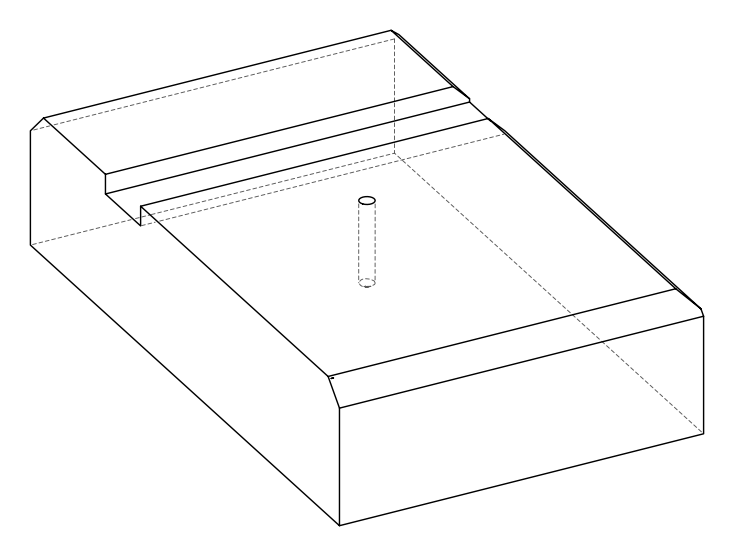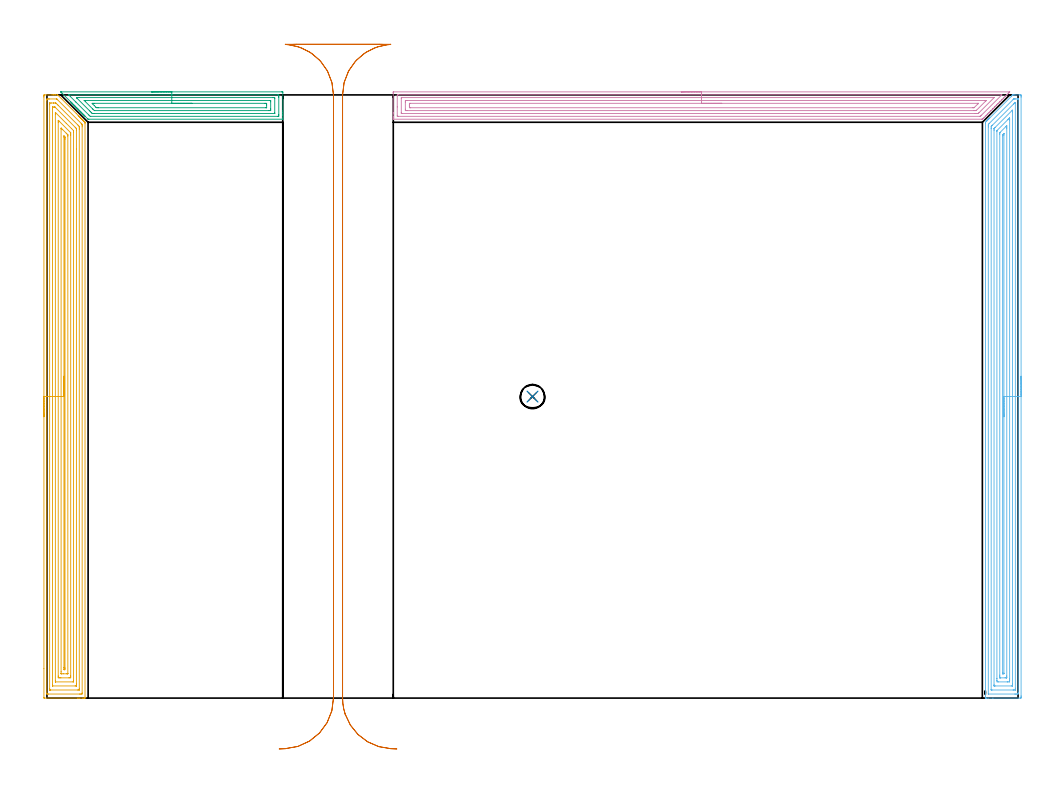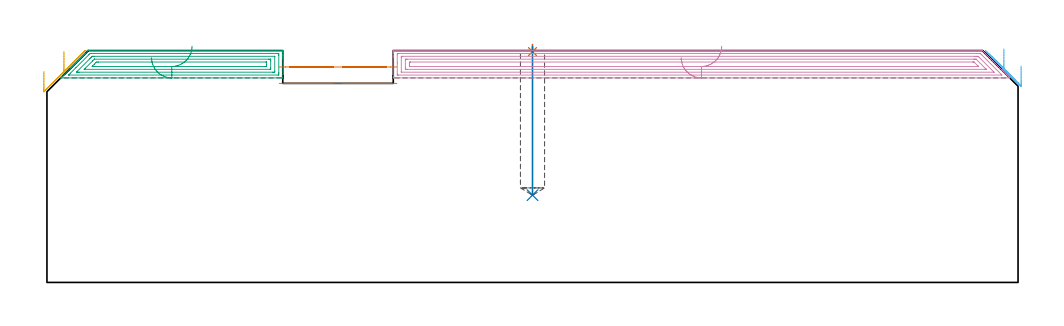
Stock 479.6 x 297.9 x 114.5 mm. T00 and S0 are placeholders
(PLAN: 7 operations, 3 tool changes, 56 min)
(1 SPOT_DRILL | STEP1POCKET | NXT0321_9005460120000 | 0.03 min | 1 mm3)
(2 DRILL_BLIND_HOLE_INTO_CENTER | STEP1POCKET | UGT0301_229 | 0.3 min | 7643 mm3)
(3 AREA_MILL | FG_CHAMFER_SURFACE | UGT0205_001 | 4.41 min | 11088 mm3)
(4 AREA_MILL_1 | FG_CHAMFER_SURFACE_1 | UGT0205_001 | 12.21 min | 28697 mm3)
(5 AREA_MILL_2 | FG_CHAMFER_SURFACE_2 | UGT0205_001 | 19 min | 60102 mm3)
(6 AREA_MILL_3 | FG_CHAMFER_SURFACE_3 | UGT0205_001 | 16.61 min | 44989 mm3)
(7 MILL_RECTANGULAR_SLOT | SLOT_RECTANGULAR | UGT0201_020 | Follow Part, ap 12.5, ae 75% | 3.42 min | 261792 mm3)
(TOOL NXT0321_9005460120000 | NC Spot Drill, 142deg, 12mm, Carbide, Uncoated | D12 PA142 FL30 Z2)
(TOOL UGT0301_229 | Twist Drill 11.9 mm | D11.9 PA118 FL100 Z2)
(TOOL UGT0205_001 | Chamfer Mill 20 x 3 x 45 deg. | D20 FL50 Z2)
(TOOL UGT0201_020 | End mill 50 mm | D50 FL50 Z4)
(OP 1 SPOT_DRILL)
G17 G21 G94 G90
T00 M6
G54
G17 G0 G90 X239.8 Y148.9 S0 M3
G43 Z124.5 H0
G94 G81 G98 Z113.988 F250. R117.5
G80
M5
M2
(OP 2 DRILL_BLIND_HOLE_INTO_CENTER)
G17 G21 G94 G90
T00 M6
G54
G17 G0 G90 X239.8 Y148.9 S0 M3
G43 Z124.5 H0
G94 G81 G98 Z43.1 F250. R116.5
G80
M5
M2
(OP 3 AREA_MILL)
G17 G21 G94 G90
T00 M6
G54
G17 G0 G90 X51.65 Y299.4 S1061 M3
G43 Z124.5 H0
Z111.
G94 G1 X51.688 Z110.128 F250.
X51.802 Z109.264
X51.991 Z108.412
X52.253 Z107.58
X52.587 Z106.774
X52.99 Z106.
X53.458 Z105.264
X53.99 Z104.572
X54.579 Z103.929
X55.222 Z103.34
X55.914 Z102.809
X56.65 Z102.34
X57.424 Z101.937
X58.23 Z101.603
X59.062 Z101.341
X59.913 Z101.152
X60.778 Z101.038
X61.65 Z101.
X115.931
X116.286 Y299.396 Z101.002
X116.49 Y299.391 Z101.005
X116.5 Y299.183 Z101.214
Y289.987 Z110.407
Y289.347 Z111.05
Y289.1 Z111.297
Y288.46 Z111.937
Y288.212 Z112.184
Y287.717 Z112.682
Y286.932 Z113.467
Y286.2 Z114.199
Y285.926 Z114.465
X116.491 Y285.903 Z114.488
X116.376 Y285.9 Z114.5
X20.717
X20.299 Y285.906 Z114.492
X20.212 Y285.987 Z114.411
X18.874 Y287.325 Z113.072
X18.813 Y287.386 Z113.013
X18.64 Y287.559 Z112.84
X18.578 Y287.62 Z112.776
X18.518 Y287.681 Z112.718
X18.344 Y287.856 Z112.543
X18.282 Y287.916 Z112.48
X18.223 Y287.977 Z112.422
X18.047 Y288.152 Z112.247
X17.986 Y288.212 Z112.184
X17.928 Y288.272 Z112.127
X17.751 Y288.449 Z111.95
X17.69 Y288.508 Z111.889
X17.633 Y288.567 Z111.832
X17.454 Y288.746 Z111.653
X17.395 Y288.804 Z111.593
X17.338 Y288.862 Z111.537
X17.157 Y289.042 Z111.357
X17.099 Y289.1 Z111.297
X17.043 Y289.157 Z111.242
X16.861 Y289.339 Z111.06
X16.803 Y289.396 Z111.001
X16.747 Y289.452 Z110.947
X16.564 Y289.635 Z110.764
X16.507 Y289.691 Z110.705
X16.452 Y289.747 Z110.652
X16.268 Y289.932 Z110.467
X16.211 Y289.987 Z110.41
X16.157 Y290.042 Z110.357
X15.971 Y290.229 Z110.17
X15.915 Y290.283 Z110.114
X15.862 Y290.337 Z110.062
X15.674 Y290.525 Z109.874
X15.62 Y290.579 Z109.818
X15.567 Y290.632 Z109.766
X15.378 Y290.822 Z109.577
X15.324 Y290.875 Z109.522
X15.272 Y290.928 Z109.471
X15.081 Y291.118 Z109.28
X15.028 Y291.171 Z109.226
X14.977 Y291.223 Z109.176
X14.784 Y291.415 Z108.984
X14.732 Y291.467 Z108.93
X14.682 Y291.518 Z108.881
X14.488 Y291.712 Z108.687
X14.436 Y291.762 Z108.635
X14.387 Y291.813 Z108.586
X14.191 Y292.008 Z108.391
X14.14 Y292.058 Z108.339
X14.092 Y292.108 Z108.291
X13.895 Y292.305 Z108.094
X13.844 Y292.354 Z108.043
X13.796 Y292.403 Z107.996
X13.598 Y292.602 Z107.797
X13.549 Y292.65 Z107.747
X13.501 Y292.698 Z107.701
X13.301 Y292.898 Z107.501
X13.253 Y292.946 Z107.451
X13.206 Y292.993 Z107.406
X13.005 Y293.195 Z107.204
X12.957 Y293.242 Z107.155
X12.911 Y293.288 Z107.111
X12.708 Y293.491 Z106.908
X12.661 Y293.538 Z106.86
X12.616 Y293.583 Z106.816
X12.411 Y293.788 Z106.611
X12.365 Y293.833 Z106.564
X12.321 Y293.879 Z106.52
X12.115 Y294.085 Z106.314
X12.069 Y294.129 Z106.268
X12.026 Y294.174 Z106.225
X11.818 Y294.381 Z106.018
X11.774 Y294.425 Z105.972
X7.336 Y298.863 Z101.535
X7.241 Y298.958 Z101.441
X7.072 Y299.128 Z101.272
X6.897 Y299.307 Z101.091
X6.819 Y299.392 Z101.005
X7.01 Y299.399 Z101.001
X7.041 Y299.4 Z101.
X61.65
Y297.986 Z102.414
X114.151 Y297.985 Z102.415
X114.49 Y297.975 Z102.425
X114.497 Y297.63 Z102.77
X114.499 Y297.088 Z103.312
X114.5 Y296.74 Z103.66
Y288.212 Z112.188
X114.498 Y287.866 Z112.534
X114.49 Y287.325 Z113.075
X114.161 Y287.315 Z113.085
X114.151 Y287.314 Z113.086
X21.607 Y287.315 Z113.085
X21.337 Y287.325 Z113.075
X20.717 Y287.935 Z112.465
X14.294 Y294.356 Z106.044
X11.562 Y297.088 Z103.312
X10.928 Y297.725 Z102.675
X10.686 Y297.975 Z102.425
X10.918 Y297.985 Z102.415
X10.928 Y297.986 Z102.414
X61.65
Y296.572 Z103.828
X111.482 Y296.571 Z103.829
X112.001 Y296.57 Z103.83
X112.372 Y296.567 Z103.833
X112.486 Y296.565 Z103.835
X112.495 Y296.328 Z104.072
X112.498 Y296.2 Z104.2
X112.5 Y296.072 Z104.328
Y288.972 Z111.428
X112.498 Y288.843 Z111.557
X112.493 Y288.758 Z111.642
X112.49 Y288.734 Z111.666
X112.486 Y288.732 Z111.668
X112.465 Y288.73 Z111.67
X112.372 Y288.729 Z111.671
X23.386
X22.867 Y288.73 Z111.67
X22.496 Y288.734 Z111.666
X22.378 Y288.735 Z111.665
X22.254 Y288.855 Z111.545
X22.002 Y289.1 Z111.3
X21.607 Y289.493 Z110.907
X21.112 Y289.987 Z110.413
X14.899 Y296.2 Z104.2
X14.742 Y296.36 Z104.04
X14.618 Y296.489 Z103.911
X14.547 Y296.564 Z103.836
X14.633 Y296.566 Z103.834
X15.007 Y296.57 Z103.83
X15.378 Y296.571 Z103.829
X15.895 Y296.572 Z103.828
X61.65
Y295.157 Z105.243
X109.858
X110.456 Y295.152 Z105.248
X110.485 Y295.151 Z105.249
X110.49 Y295.12 Z105.28
X110.495 Y295.034 Z105.366
X110.498 Y294.862 Z105.538
X110.5 Y294.517 Z105.883
Y290.966 Z109.434
Y290.875 Z109.525
X110.497 Y290.477 Z109.923
X110.494 Y290.278 Z110.122
X110.49 Y290.18 Z110.22
X110.477 Y290.149 Z110.251
X110.431 Y290.148 Z110.252
X109.702 Y290.143 Z110.257
X109.546
X23.57
X23.478 Y290.144 Z110.256
X23.433 Y290.147 Z110.253
X23.414 Y290.149 Z110.251
X23.386 Y290.17 Z110.23
X22.674 Y290.875 Z109.525
X22.496 Y291.052 Z109.348
X18.937 Y294.612 Z105.788
X18.417 Y295.14 Z105.26
X18.407 Y295.152 Z105.248
X18.408 Y295.153 Z105.247
X18.441 Y295.155 Z105.245
X18.512 Y295.157 Z105.243
X18.653
X61.65
Y293.743 Z106.657
X107.716
X107.922 Y293.741 Z106.659
X108.128 Y293.737 Z106.663
X108.49 Y293.723 Z106.677
X108.494 Y293.538 Z106.862
X108.5 Y292.962 Z107.438
X108.499 Y291.618 Z108.782
X108.495 Y291.583 Z108.817
X108.491 Y291.57 Z108.83
X108.47 Y291.564 Z108.836
X108.334 Y291.559 Z108.841
X108.128 Y291.557 Z108.843
X25.372
X25.166 Y291.558 Z108.842
X24.475 Y291.564 Z108.836
X24.276 Y291.725 Z108.675
X24.237 Y291.762 Z108.638
X23.386 Y292.612 Z107.788
X22.496 Y293.502 Z106.898
X22.465 Y293.538 Z106.862
X22.297 Y293.736 Z106.664
X22.496 Y293.739 Z106.661
X23.181 Y293.743 Z106.657
X23.386
X61.65
X62.522 Z106.695
X63.386 Z106.809
X64.238 Z106.998
X65.07 Z107.26
X65.876 Z107.594
X66.65 Z107.997
X67.386 Z108.465
X68.078 Z108.996
X68.721 Z109.586
X69.31 Z110.229
X69.841 Z110.921
X70.31 Z111.657
X70.713 Z112.431
X71.047 Z113.237
X71.309 Z114.069
X71.498 Z114.92
X71.612 Z115.785
X71.65 Z116.657
G0 Z124.5
M5
M2
(OP 4 AREA_MILL_1)
G17 G21 G94 G90
T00 M6
G54
G17 G0 G90 X313.25 Y299.4 S1061 M3
G43 Z124.5 H0
Z111.
G94 G1 X313.288 Z110.128 F250.
X313.402 Z109.263
X313.591 Z108.412
X313.853 Z107.58
X314.187 Z106.774
X314.59 Z106.
X315.058 Z105.264
X315.59 Z104.572
X316.179 Z103.929
X316.822 Z103.34
X317.514 Z102.808
X318.25 Z102.34
X319.024 Z101.937
X319.83 Z101.603
X320.662 Z101.341
X321.513 Z101.152
X322.378 Z101.038
X323.25 Z101.
X475.26
X475.495 Y299.398
Y299.394 Z101.004
X475.148 Y299.048 Z101.352
X474.964 Y298.863 Z101.534
X474.274 Y298.174 Z102.226
X474.077 Y297.975 Z102.421
X473.399 Y297.3 Z103.1
X473.189 Y297.088 Z103.308
X472.525 Y296.425 Z103.975
X472.302 Y296.2 Z104.196
X471.651 Y295.551 Z104.849
X471.414 Y295.313 Z105.083
X470.777 Y294.677 Z105.723
X470.737 Y294.637 Z105.763
X470.527 Y294.425 Z105.971
X469.903 Y293.803 Z106.597
X469.845 Y293.745 Z106.655
X469.639 Y293.538 Z106.858
X469.028 Y292.928 Z107.471
X468.953 Y292.852 Z107.547
X468.752 Y292.65 Z107.746
X468.154 Y292.054 Z108.346
X468.061 Y291.96 Z108.439
X467.864 Y291.762 Z108.634
X467.28 Y291.18 Z109.22
X467.169 Y291.068 Z109.331
X466.977 Y290.875 Z109.521
X466.406 Y290.305 Z110.094
X466.277 Y290.176 Z110.222
X466.089 Y289.987 Z110.409
X465.531 Y289.431 Z110.969
X465.202 Y289.1 Z111.296
X464.657 Y288.557 Z111.843
X464.314 Y288.212 Z112.184
X463.783 Y287.682 Z112.717
X463.427 Y287.325 Z113.072
X462.908 Y286.808 Z113.592
X462.539 Y286.437 Z113.959
X462.411 Y286.31 Z114.088
X462.119 Y286.018 Z114.381
X462.036 Y285.937 Z114.462
X462.001 Y285.907 Z114.493
X461.519 Y285.9 Z114.5
X171.154
X171.01 Y285.903 Z114.488
X171.007 Y285.931 Z114.46
X171. Y286.271 Z114.128
Y286.712 Z113.687
Y287.325 Z113.07
Y288.518 Z111.878
Y289.1 Z111.294
Y298.863 Z101.534
X171.002 Y299.156 Z101.242
X171.01 Y299.392 Z101.005
X171.247 Y299.399 Z100.999
X323.25 Y299.4 Z101.
Y297.986 Z102.414
X471.332 Y297.985 Z102.415
X471.614 Y297.975 Z102.425
X471.477 Y297.831 Z102.569
X471.332 Y297.681 Z102.719
X461.519 Y287.869 Z112.531
X461.245 Y287.598 Z112.802
X460.963 Y287.325 Z113.075
X460.637 Y287.314 Z113.086
X460.627
X173.384
X173.01 Y287.325 Z113.075
X173.001 Y287.705 Z112.695
X173. Y291.954 Z108.446
X173.001 Y297.469 Z102.931
X173.01 Y297.975 Z102.425
X173.374 Y297.986 Z102.414
X173.384
X323.25
Y296.572 Z103.828
X467.391 Y296.571 Z103.829
X467.529 Y296.57 Z103.83
X467.763 Y296.566 Z103.834
Y296.563 Z103.837
X460.463 Y289.263 Z111.137
X460.298 Y289.1 Z111.3
X460.013 Y288.824 Z111.576
X459.917 Y288.735 Z111.665
X459.735 Y288.733 Z111.667
X459.215 Y288.73 Z111.67
X458.843 Y288.729 Z111.671
X458.324 Y288.728 Z111.672
X175.541 Y288.729 Z111.671
X175.168 Y288.732 Z111.668
X175.045 Y288.735 Z111.665
X175.01 Y288.738 Z111.662
X175.006 Y288.821 Z111.579
X175.002 Y288.932 Z111.468
X175.001 Y289.1 Z111.3
X175. Y289.267 Z111.133
X175.001 Y296.2 Z104.2
X175.002 Y296.366 Z104.034
X175.01 Y296.534 Z103.866
X175.014 Y296.566 Z103.834
X175.029 Y296.567 Z103.833
X175.075 Y296.57 Z103.83
X175.168 Y296.571 Z103.829
X323.25 Y296.572 Z103.828
Y295.157 Z105.243
X463.303
X463.46 Y295.156 Z105.244
X463.833 Y295.152 Z105.248
X463.885 Y295.151 Z105.249
X463.863 Y295.124 Z105.276
X463.811 Y295.065 Z105.335
X463.746 Y294.996 Z105.404
X463.684 Y294.933 Z105.467
X459.104 Y290.354 Z110.046
X458.997 Y290.25 Z110.15
X458.923 Y290.183 Z110.217
X458.884 Y290.15 Z110.25
X458.843 Y290.148 Z110.252
X458.684 Y290.145 Z110.255
X457.951 Y290.143 Z110.257
X457.795
X177.844
X177.687 Y290.144 Z110.256
X177.075 Y290.15 Z110.25
X177.01 Y290.152 Z110.248
X177.007 Y290.243 Z110.157
X177.003 Y290.438 Z109.962
X177. Y290.827 Z109.573
Y294.378 Z106.022
Y294.425 Z105.975
X177.004 Y294.845 Z105.555
X177.009 Y295.055 Z105.345
X177.013 Y295.151 Z105.249
X177.113 Y295.153 Z105.247
X177.844 Y295.157 Z105.243
X178.001
X323.25
Y293.743 Z106.657
X459.735
X459.941 Y293.741 Z106.659
X460. Y293.739 Z106.661
X460.021 Y293.738 Z106.662
X459.986 Y293.696 Z106.704
X459.89 Y293.59 Z106.81
X459.839 Y293.538 Z106.862
X459.787 Y293.485 Z106.915
X458.064 Y291.762 Z108.638
X458.008 Y291.706 Z108.694
X457.951 Y291.651 Z108.749
X457.859 Y291.569 Z108.831
X457.779 Y291.564 Z108.836
X457.608 Y291.56 Z108.84
X457.265 Y291.557 Z108.843
X179.629 Y291.558 Z108.842
X179.422 Y291.559 Z108.841
X179.018 Y291.564 Z108.836
X179.01 Y291.762 Z108.638
X179.001 Y292.387 Z108.013
X179. Y292.65 Z107.75
Y293.275 Z107.125
X179.003 Y293.538 Z106.862
X179.007 Y293.694 Z106.706
X179.009 Y293.727 Z106.673
X179.079 Y293.736 Z106.664
X179.215 Y293.74 Z106.66
X179.422 Y293.743 Z106.657
X323.25
X324.122 Z106.695
X324.986 Z106.809
X325.838 Z106.998
X326.67 Z107.26
X327.476 Z107.594
X328.25 Z107.997
X328.986 Z108.465
X329.678 Z108.996
X330.321 Z109.586
X330.91 Z110.229
X331.441 Z110.921
X331.91 Z111.657
X332.313 Z112.431
X332.647 Z113.237
X332.909 Z114.069
X333.098 Z114.92
X333.212 Z115.785
X333.25 Z116.657
G0 Z124.5
M5
M2
(OP 5 AREA_MILL_2)
G17 G21 G94 G90
T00 M6
G54
G17 G0 G90 X-1.5 Y138.95 S1061 M3
G43 Z124.5 H0
Z104.2
G94 G1 Y138.988 Z103.328 F250.
Y139.102 Z102.463
Y139.291 Z101.612
Y139.553 Z100.78
Y139.887 Z99.974
Y140.29 Z99.2
Y140.759 Z98.464
Y141.29 Z97.772
Y141.879 Z97.129
Y142.522 Z96.54
Y143.214 Z96.008
Y143.95 Z95.54
Y144.724 Z95.137
Y145.53 Z94.803
Y146.362 Z94.541
Y147.214 Z94.352
Y148.078 Z94.238
Y148.95 Z94.2
Y296.845
X-1.499 Y297.279 Z94.201
X-1.495 Y297.733 Z94.203
X-1.491 Y297.89 Z94.206
X-1.047 Y297.9 Z94.65
X2.479 Z98.173
X3.017 Z98.714
X3.361 Z99.056
X3.899 Z99.595
X4.242 Z99.937
X5.05 Z100.749
X5.124 Z100.822
X5.291 Y297.898 Z100.988
X5.326 Y297.875 Z101.024
X14.496 Y288.704 Z110.195
X15.409 Y287.793 Z111.106
X15.453 Y287.748 Z111.152
X15.656 Y287.545 Z111.355
X15.702 Y287.499 Z111.4
X15.75 Y287.45 Z111.449
X15.946 Y287.255 Z111.645
X15.996 Y287.205 Z111.693
X16.048 Y287.152 Z111.747
X16.236 Y286.965 Z111.935
X16.29 Y286.911 Z111.987
X16.346 Y286.854 Z112.045
X16.526 Y286.675 Z112.225
X16.584 Y286.618 Z112.281
X16.644 Y286.557 Z112.343
X16.816 Y286.385 Z112.515
X16.878 Y286.324 Z112.574
X16.942 Y286.259 Z112.641
X17.106 Y286.095 Z112.805
X17.172 Y286.03 Z112.868
X17.24 Y285.961 Z112.939
X17.396 Y285.805 Z113.095
X17.466 Y285.736 Z113.162
X17.537 Y285.663 Z113.237
X17.686 Y285.515 Z113.385
X17.759 Y285.442 Z113.456
X17.835 Y285.365 Z113.534
X17.976 Y285.225 Z113.675
X18.053 Y285.149 Z113.749
X18.133 Y285.067 Z113.832
X18.266 Y284.935 Z113.965
X18.347 Y284.855 Z114.043
X18.788 Y284.412 Z114.486
X18.798 Y284.402 Z114.49
X18.802 Y284.395 Z114.491
X18.8 Y283.876 Z114.5
Y0.174
X18.797 Y0.007 Z114.488
X18.795 Y0.006 Z114.486
X18.447 Y0. Z114.147
X18.152 Z113.852
X17.466 Z113.16
X16.241 Z111.937
X15.702 Z111.397
X15.09 Z110.785
X-1.317 Y0.001 Z94.38
X-1.492 Y0.01 Z94.206
X-1.499 Y0.185 Z94.199
X-1.5 Y14.527 Z94.2
Y148.95
X-0.086 Z95.614
X-0.085 Y295.411 Z95.615
Y295.492
X-0.079 Y295.888 Z95.621
X0.316 Y295.897 Z96.016
X0.716 Y295.899 Z96.416
X1.195 Y295.9 Z96.895
X4.723 Y295.899 Z100.423
X4.822 Y295.893 Z100.522
X4.845 Y295.89 Z100.545
X4.905 Y295.837 Z100.605
X4.992 Y295.756 Z100.692
X5.124 Y295.626 Z100.824
X5.258 Y295.492 Z100.958
X16.874 Y283.876 Z112.574
X17.171 Y283.573 Z112.871
X17.37 Y283.368 Z113.07
X17.379 Y283.266 Z113.079
X17.385 Y283.065 Z113.085
Y282.982
X17.386 Y282.17 Z113.086
X17.385 Y2.489 Z113.085
Y2.408
X17.379 Y2.012 Z113.079
X16.984 Y2.003 Z112.684
X16.584 Y2.001 Z112.284
X16.105 Y2. Z111.805
X0.716 Y2.001 Z96.416
X0.234 Y2.003 Z95.934
X0.016 Y2.01 Z95.716
X-0.079 Y2.036 Z95.621
X-0.085 Y2.326 Z95.615
Y2.408
X-0.086 Y148.95 Z95.614
X1.328 Z97.028
X1.329 Y293.083 Z97.029
X1.334 Y293.705 Z97.034
X1.335 Y293.84 Z97.035
X1.346 Y293.89 Z97.046
X1.409 Y293.896 Z97.109
X1.598 Y293.898 Z97.298
X2.287 Y293.9 Z97.987
X3.168 Z98.868
X3.361 Z99.061
X4.053 Y293.896 Z99.753
X4.242 Y293.89 Z99.942
X4.416 Y293.873 Z100.116
X4.591 Y293.705 Z100.291
X5.124 Y293.176 Z100.824
X5.489 Y292.811 Z101.189
X15.318 Y282.982 Z111.018
X15.702 Y282.593 Z111.402
X15.949 Y282.34 Z111.649
X15.965 Y282.089 Z111.665
X15.968 Y281.82 Z111.668
X15.971 Y281.195 Z111.671
Y280.923
Y4.817
X15.966 Y4.195 Z111.666
X15.965 Y4.06 Z111.665
X15.954 Y4.009 Z111.654
X15.891 Y4.004 Z111.591
X15.702 Y4.002 Z111.402
X15.013 Y4. Z110.713
X1.79 Z97.49
X1.598 Y4.002 Z97.298
X1.405 Y4.006 Z97.105
X1.352 Y4.01 Z97.052
X1.335 Y4.016 Z97.035
X1.333 Y4.032 Z97.033
X1.33 Y4.104 Z97.03
X1.329 Y4.195 Z97.029
X1.328 Y4.468 Z97.028
Y148.95
X2.743 Z98.443
Y291.024
X2.745 Y291.649 Z98.445
X2.748 Y291.859 Z98.448
X2.75 Y291.887 Z98.45
X2.768 Y291.891 Z98.468
X2.821 Y291.895 Z98.521
X2.929 Y291.898 Z98.629
X3.378 Y291.9 Z99.078
X3.81 Y291.896 Z99.51
X3.918 Y291.893 Z99.618
X3.943 Y291.89 Z99.643
X3.978 Y291.861 Z99.678
X4.049 Y291.797 Z99.749
X4.242 Y291.608 Z99.942
X13.939 Y281.911 Z109.639
X14.293 Y281.552 Z109.993
X14.471 Y281.368 Z110.171
X14.55 Y281.28 Z110.25
X14.552 Y281.195 Z110.252
X14.556 Y280.57 Z110.256
X14.557 Y271.159 Z110.257
Y6.876
X14.555 Y6.252 Z110.255
X14.552 Y6.041 Z110.252
X14.55 Y6.013 Z110.25
X14.532 Y6.009 Z110.232
X14.479 Y6.005 Z110.179
X14.371 Y6.002 Z110.071
X13.939 Y6. Z109.639
X2.927 Y6.001 Z98.627
X2.823 Y6.003 Z98.523
X2.771 Y6.007 Z98.471
X2.751 Y6.01 Z98.451
X2.749 Y6.024 Z98.449
X2.746 Y6.133 Z98.446
X2.743 Y6.608 Z98.443
Y148.95
X4.157 Z99.857
Y288.43
X4.158 Y289.237 Z99.858
X4.163 Z99.863
X9.532 Y283.87 Z105.232
X12.176 Y281.226 Z107.876
X13.058 Y280.343 Z108.758
X13.097 Y280.302 Z108.797
X13.136 Y280.253 Z108.836
X13.139 Y280.22 Z108.839
X13.143 Y279.408 Z108.843
Y279.322
X13.142 Y8.49 Z108.842
X13.14 Y8.317 Z108.84
X13.133 Y8.01 Z108.833
X13.058 Y8.006 Z108.758
X12.829 Y8.001 Z108.529
X4.242 Z99.942
X4.199 Y8.002 Z99.899
X4.176 Y8.005 Z99.876
X4.168 Y8.008 Z99.868
X4.164 Y8.057 Z99.864
X4.159 Y8.403 Z99.859
X4.157 Y8.576 Z99.857
Y148.95
X5.571 Z101.271
Y284.316
X5.572 Y284.77 Z101.272
X5.575 Y285.206 Z101.275
X5.578 Y285.339 Z101.278
X5.828 Y285.112 Z101.528
X6.005 Y284.944 Z101.705
X6.183 Y284.77 Z101.883
X11.544 Y279.408 Z107.244
X11.628 Y279.321 Z107.328
X11.693 Y279.248 Z107.393
X11.722 Y279.211 Z107.422
X11.724 Y279.187 Z107.424
X11.728 Y278.969 Z107.428
X11.729 Y278.515 Z107.429
Y278.074
X11.728 Y10.904 Z107.428
X11.726 Y10.45 Z107.426
X11.722 Y10.017 Z107.422
X11.295 Y10.008 Z106.995
X10.856 Y10.001 Z106.556
X6.887 Y10. Z102.587
X6.448 Y10.001 Z102.148
X6.005 Y10.009 Z101.705
X5.578 Y10.019 Z101.278
X5.574 Y10.45 Z101.274
X5.572 Y10.889 Z101.272
X5.571 Y148.95 Z101.271
X6.985 Z102.685
X6.986 Y281.095 Z102.686
X6.992 Y281.494 Z102.692
X7.004 Y281.487 Z102.704
X7.043 Y281.455 Z102.743
X7.08 Y281.421 Z102.78
X7.308 Y281.195 Z103.008
X7.768 Y280.735 Z103.468
X9.532 Y278.971 Z105.232
X9.988 Y278.515 Z105.688
X10.142 Y278.358 Z105.842
X10.266 Y278.229 Z105.966
X10.302 Y278.189 Z106.002
X10.308 Y278.165 Z106.008
X10.31 Y278.117 Z106.01
X10.314 Y277.721 Z106.014
X10.315 Y277.621 Z106.015
X10.314 Y12.237 Z106.014
X10.313 Y12.039 Z106.013
X10.311 Y12.016 Z106.011
X10.31 Y12.011 Z106.01
X10.279 Y12.008 Z105.979
X10.155 Y12.003 Z105.855
X9.999 Y12.001 Z105.699
X9.765 Y12. Z105.465
X8.002 Z103.702
X7.12 Z102.82
X7.037 Y12.003 Z102.737
X7.013 Y12.006 Z102.713
X6.992 Y12.01 Z102.692
X6.99 Y12.047 Z102.69
X6.987 Y12.136 Z102.687
X6.986 Y12.237 Z102.686
X6.985 Y13.031 Z102.685
Y148.95
X8.399 Z104.099
X8.4 Y276.981 Z104.1
X8.405 Y277.621 Z104.105
Y277.629
X8.425 Y277.621 Z104.125
X8.65 Y277.399 Z104.35
X8.814 Y277.23 Z104.514
X8.893 Y277.146 Z104.593
X8.896 Y276.981 Z104.596
X8.899 Y276.728 Z104.599
X8.9 Y276.474 Z104.6
Y275.834
Y14.918
X8.899 Y14.665 Z104.599
X8.893 Y14.024 Z104.593
X8.671 Y14.002 Z104.371
X8.65 Y14.003 Z104.35
X8.407 Y14.024 Z104.107
X8.403 Y14.274 Z104.103
X8.4 Y14.918 Z104.1
Y15.171
X8.399 Y148.95 Z104.099
Y149.822 Z104.138
Y150.687 Z104.251
Y151.538 Z104.44
Y152.37 Z104.703
Y153.176 Z105.036
Y153.95 Z105.439
Y154.686 Z105.908
Y155.378 Z106.439
Y156.021 Z107.028
Y156.61 Z107.672
Y157.142 Z108.364
Y157.61 Z109.099
Y158.013 Z109.873
Y158.347 Z110.679
Y158.609 Z111.511
Y158.798 Z112.363
Y158.912 Z113.228
Y158.95 Z114.099
G0 Z124.5
M5
M2
(OP 6 AREA_MILL_3)
G17 G21 G94 G90
T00 M6
G54
G17 G0 G90 X481.1 Y158.95 S1061 M3
G43 Z124.5 H0
Z106.9
G94 G1 Y158.912 Z106.028 F250.
Y158.798 Z105.163
Y158.609 Z104.312
Y158.347 Z103.48
Y158.013 Z102.674
Y157.61 Z101.9
Y157.141 Z101.164
Y156.61 Z100.472
Y156.021 Z99.829
Y155.378 Z99.24
Y154.686 Z98.708
Y153.95 Z98.24
Y153.176 Z97.837
Y152.37 Z97.503
Y151.538 Z97.241
Y150.686 Z97.052
Y149.822 Z96.938
Y148.95 Z96.9
Y1.071
X481.099 Y0.621 Z96.901
X481.095 Y0.183 Z96.903
X481.092 Y0.01 Z96.906
X480.664 Y0. Z97.334
X467.189 Z110.806
X464.817 Z113.178
X464.131 Z113.868
X463.84 Z114.159
X463.499 Y0.003 Z114.492
X463.5 Y0.169 Z114.5
Y0.174
Y283.876
X463.506 Y284.401 Z114.492
X463.572 Y284.473 Z114.426
X463.936 Y284.838 Z114.06
X464.002 Y284.902 Z113.997
X464.167 Y285.067 Z113.832
X464.23 Y285.131 Z113.767
X464.291 Y285.191 Z113.708
X464.465 Y285.365 Z113.534
X464.523 Y285.425 Z113.473
X464.58 Y285.481 Z113.419
X464.763 Y285.663 Z113.236
X464.817 Y285.718 Z113.18
X464.87 Y285.77 Z113.129
X465.061 Y285.961 Z112.938
X465.11 Y286.012 Z112.887
X465.159 Y286.059 Z112.84
X465.358 Y286.259 Z112.641
X465.404 Y286.305 Z112.593
X465.448 Y286.348 Z112.551
X465.656 Y286.557 Z112.343
X476.378 Y297.279 Z101.619
X476.773 Y297.673 Z101.227
X476.978 Y297.875 Z101.021
X477.009 Y297.898 Z100.988
X477.216 Y297.9 Z100.782
X478.023 Z99.972
X480.126 Z97.871
X480.664 Y297.895 Z97.331
X481.091 Y297.89 Z96.905
X481.094 Y297.716 Z96.903
X481.099 Y297.279 Z96.901
X481.1 Y296.836 Z96.9
Y148.95
X479.686 Z98.314
X479.685 Y2.508 Z98.315
X479.684 Y2.408 Z98.316
X479.679 Y2.02 Z98.321
X479.299 Y2.006 Z98.701
X478.903 Y2.002 Z99.097
X478.424 Y2. Z99.576
X478.023 Z99.977
X465.006 Y2.001 Z112.994
X464.974 Y2.003 Z113.026
X464.941 Y2.007 Z113.059
X464.921 Y2.012 Z113.079
X464.92 Y2.038 Z113.08
X464.915 Y2.308 Z113.085
X464.914 Y282.089 Z113.086
X464.916 Y282.882 Z113.084
X464.918 Y282.982 Z113.082
X464.931 Y283.369 Z113.069
X465.122 Y283.566 Z112.878
X465.426 Y283.876 Z112.574
X477.142 Y295.592 Z100.858
X477.407 Y295.848 Z100.593
X477.447 Y295.885 Z100.553
X477.501 Y295.89 Z100.499
X477.623 Y295.897 Z100.377
X478.023 Y295.899 Z99.977
X478.501 Y295.9 Z99.499
X479.381 Z98.619
X479.594 Y295.899 Z98.406
X479.626 Y295.897 Z98.374
X479.659 Y295.893 Z98.341
X479.679 Y295.888 Z98.321
X479.68 Y295.862 Z98.32
X479.685 Y295.592 Z98.315
X479.686 Y148.95 Z98.314
X478.272 Z99.728
X478.271 Y4.836 Z99.729
X478.269 Y4.195 Z99.731
X478.267 Y4.069 Z99.733
X478.265 Y4.015 Z99.735
X478.208 Y4.007 Z99.792
X478.023 Y4.003 Z99.977
X477.334 Y4. Z100.666
X477.142 Z100.858
X466.769 Z111.231
X466.578 Y4.003 Z111.422
X466.386 Y4.008 Z111.614
X466.337 Y4.01 Z111.663
X466.334 Y4.044 Z111.666
X466.331 Y4.111 Z111.669
X466.329 Y4.195 Z111.671
Y281.195
X466.33 Y281.447 Z111.67
X466.336 Y282.089 Z111.664
X466.341 Y282.329 Z111.659
X466.578 Y282.574 Z111.422
X466.779 Y282.778 Z111.221
X466.982 Y282.982 Z111.018
X477.421 Y293.421 Z100.579
X477.708 Y293.705 Z100.292
X477.871 Y293.859 Z100.129
X477.928 Y293.89 Z100.072
X478.023 Y293.892 Z99.977
X478.214 Z99.786
X478.263 Y293.89 Z99.737
X478.266 Y293.856 Z99.734
X478.269 Y293.789 Z99.731
X478.271 Y293.705 Z99.729
X478.272 Y148.95 Z99.728
X476.857 Z101.143
Y6.876
X476.854 Y6.274 Z101.146
X476.85 Y6.07 Z101.15
X476.848 Y6.01 Z101.152
X476.801 Y6.007 Z101.199
X476.693 Y6.004 Z101.307
X476.262 Y6. Z101.738
X468.321 Z109.679
X467.906 Y6.004 Z110.094
X467.802 Y6.007 Z110.198
X467.756 Y6.01 Z110.244
X467.75 Y6.041 Z110.25
X467.748 Y6.137 Z110.252
X467.744 Y6.586 Z110.256
X467.743 Y280.302 Z110.257
X467.744 Y280.905 Z110.256
X467.748 Y281.195 Z110.252
X467.75 Y281.268 Z110.25
X467.761 Y281.3 Z110.239
X467.787 Y281.331 Z110.213
X467.879 Y281.427 Z110.121
X467.994 Y281.545 Z110.006
X468.338 Y281.89 Z109.662
X476.672 Y290.222 Z101.328
X476.715 Y290.262 Z101.285
X476.776 Y290.315 Z101.224
X476.851 Y290.375 Z101.149
X476.853 Y290.283 Z101.147
X476.856 Y290.131 Z101.144
X476.857 Y289.915 Z101.143
Y289.526
Y148.95
X475.443 Z102.557
Y9.494
X475.439 Y8.663 Z102.561
X475.437 Y8.606 Z102.563
X475.381 Y8.01 Z102.619
X475.15 Y8.004 Z102.85
X474.501 Y8.001 Z103.499
X474.273 Y8. Z103.727
X469.87 Y8.001 Z108.13
X469.219 Y8.01 Z108.781
X469.164 Y8.663 Z108.836
X469.16 Y8.722 Z108.84
X469.157 Y9.556 Z108.843
Y9.619
X469.158 Y279.886 Z108.842
X469.159 Y280.094 Z108.841
X469.162 Y280.197 Z108.838
X469.164 Y280.245 Z108.836
X469.202 Y280.302 Z108.798
X469.21 Y280.311 Z108.79
X469.219 Y280.32 Z108.781
X474.561 Y285.663 Z103.439
X474.976 Y286.075 Z103.024
X475.381 Y286.475 Z102.619
X475.424 Y286.513 Z102.576
X475.437 Y286.5 Z102.563
X475.44 Y286.497 Z102.56
X475.443 Y285.663 Z102.557
Y285.6
Y148.95
X474.029 Z103.971
Y10.929
X474.027 Y10.45 Z103.973
X474.024 Y10.04 Z103.976
X474.022 Y10.016 Z103.978
X474.007 Y10.01 Z103.993
X473.953 Y10.006 Z104.047
X473.842 Y10.002 Z104.158
X473.621 Y10. Z104.379
X473.183 Z104.817
X470.979 Z107.021
X470.832 Z107.168
X470.714 Y10.002 Z107.286
X470.635 Y10.005 Z107.365
X470.59 Y10.01 Z107.41
X470.578 Y10.016 Z107.422
X470.577 Y10.036 Z107.423
X470.573 Y10.45 Z107.427
X470.571 Y10.864 Z107.429
Y11.343
X470.572 Y278.515 Z107.428
X470.574 Y278.926 Z107.426
X470.578 Y279.168 Z107.422
X470.581 Y279.222 Z107.419
X470.626 Y279.27 Z107.374
X470.757 Y279.408 Z107.243
X473.621 Y282.272 Z104.379
X473.977 Y282.62 Z104.023
X474.009 Y282.65 Z103.991
X474.022 Y282.615 Z103.978
X474.024 Y282.572 Z103.976
X474.028 Y282.089 Z103.972
X474.029 Y281.675 Z103.971
Y281.195
Y148.95
X472.615 Z105.385
X472.614 Y12.365 Z105.386
X472.612 Y12.237 Z105.388
X472.608 Y12.078 Z105.392
X472.605 Y12.01 Z105.395
X472.533 Y12.006 Z105.467
X472.417 Y12.003 Z105.583
X472.092 Y12.001 Z105.908
X472.026 Y12.005 Z105.974
X472.004 Y12.01 Z105.996
X471.992 Y12.016 Z106.008
X471.99 Y12.043 Z106.01
X471.987 Y12.108 Z106.013
X471.986 Y12.237 Z106.014
X471.985 Y12.364 Z106.015
X471.986 Y277.723 Z106.014
X471.988 Y278.055 Z106.012
X471.99 Y278.137 Z106.01
X471.992 Y278.175 Z106.008
X472.011 Y278.202 Z105.989
X472.088 Y278.283 Z105.912
X472.312 Y278.515 Z105.688
X472.456 Y278.658 Z105.544
X472.529 Y278.729 Z105.471
X472.6 Y278.794 Z105.4
X472.608 Y278.799 Z105.392
X472.61 Y278.757 Z105.39
X472.613 Y278.643 Z105.387
X472.614 Y278.515 Z105.386
X472.615 Y278.026 Z105.385
Y148.95
Y148.078 Z105.423
Y147.213 Z105.537
Y146.362 Z105.726
Y145.53 Z105.988
Y144.724 Z106.322
Y143.95 Z106.725
Y143.214 Z107.194
Y142.522 Z107.725
Y141.879 Z108.314
Y141.29 Z108.957
Y140.758 Z109.65
Y140.29 Z110.385
Y139.887 Z111.159
Y139.553 Z111.965
Y139.291 Z112.797
Y139.102 Z113.649
Y138.988 Z114.514
Y138.95 Z115.385
G0 Z124.5
M5
M2
(OP 7 MILL_RECTANGULAR_SLOT)
G17 G21 G94 G90
T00 M6
G54
G17 G0 G90 X172.772 Y-25.117 S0 M3
G43 Z124.5 H0
Z106.4
G94 G1 X169.776 Y-24.97 F250.
G2 X147.283 Y-7.907 R25. F500.
X146. Y0. R25. F430.
G1 Y271.955
Y297.9 F500.
G2 X167.507 Y322.655 R25.
G1 X167.511 Y322.685
G3 X164.236 Y322.9 R25.
G1 X123.227
G3 X119.971 Y322.687 R25.
G1 X119.975 Y322.657
G2 X141.5 Y297.9 R25.
G1 Y0.
G2 X117.724 Y-24.97 R25.
G1 X114.728 Y-25.117 F250.
G0 X172.772 Z98.3
G1 X169.776 Y-24.97
G2 X147.283 Y-7.907 R25. F500.
X146. Y0. R25. F430.
G1 Y271.955
Y297.9 F500.
G2 X169.776 Y322.87 R25.
G1 Y322.9
X117.724
Y322.87
G2 X141.5 Y297.9 R25.
G1 Y0.
G2 X117.724 Y-24.97 R25.
G1 X114.728 Y-25.117 F250.
G0 Z124.5
M5
M2
